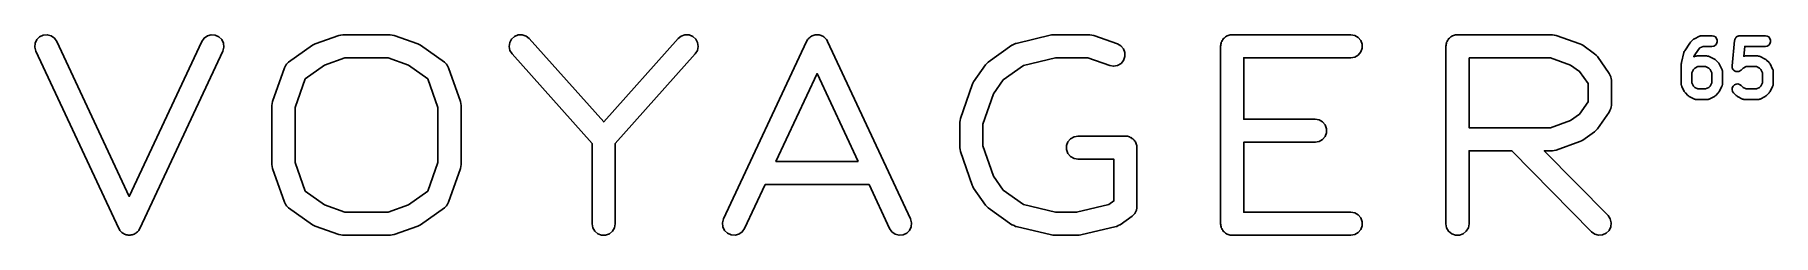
# Model space of a CAD drawing. Header units: millimetres. Extents: x 155.9 to 204.7, y -108.2 to -102.5.
import ezdxf

# ---------------------------------------------------------------- set-up
doc = ezdxf.new("R2010")
doc.units = ezdxf.units.MM
doc.layers.get('0').update_dxf_attribs({"linetype": 'CONTINUOUS'})

msp = doc.modelspace()

# ---------------------------------------------------------------- linework, layer by layer
for points in [[(158.353, -108.097), (158.333, -108.077), (158.309, -108.061), (158.293, -108.037), (158.273, -108.017), (158.261, -107.991), (158.245, -107.968), (155.911, -102.968), (155.882, -102.859), (155.892, -102.747), (155.94, -102.644), (156.019, -102.564), (156.122, -102.517), (156.234, -102.507), (156.343, -102.536), (156.436, -102.601), (156.5, -102.693), (158.539, -107.062), (160.578, -102.693), (160.643, -102.601), (160.735, -102.536), (160.844, -102.507), (160.957, -102.517), (161.059, -102.564), (161.139, -102.644), (161.186, -102.747), (161.196, -102.859), (161.167, -102.968), (158.834, -107.968), (158.817, -107.991), (158.805, -108.017), (158.785, -108.037), (158.769, -108.061), (158.746, -108.077), (158.726, -108.097), (158.7, -108.109), (158.676, -108.125), (158.649, -108.133), (158.623, -108.145), (158.595, -108.147), (158.567, -108.154), (158.539, -108.152), (158.511, -108.154), (158.483, -108.147), (158.455, -108.145), (158.429, -108.133), (158.402, -108.125), (158.379, -108.109)], [(165.982, -108.137), (165.927, -108.146), (165.873, -108.156), (164.539, -108.156), (164.485, -108.146), (164.43, -108.137), (163.763, -107.899), (163.724, -107.876), (163.684, -107.857), (163.017, -107.381), (162.987, -107.35), (162.954, -107.322), (162.948, -107.31), (162.938, -107.3), (162.92, -107.261), (162.899, -107.224), (162.566, -106.271), (162.557, -106.218), (162.548, -106.164), (162.548, -104.497), (162.557, -104.444), (162.566, -104.39), (162.899, -103.438), (162.92, -103.4), (162.938, -103.361), (162.948, -103.351), (162.954, -103.339), (162.987, -103.311), (163.017, -103.28), (163.684, -102.804), (163.724, -102.785), (163.763, -102.763), (164.43, -102.525), (164.485, -102.515), (164.539, -102.506), (165.873, -102.506), (165.927, -102.515), (165.982, -102.525), (166.648, -102.763), (166.688, -102.785), (166.728, -102.804), (167.395, -103.28), (167.425, -103.311), (167.457, -103.339), (167.464, -103.351), (167.474, -103.361), (167.492, -103.4), (167.513, -103.438), (167.846, -104.39), (167.855, -104.444), (167.864, -104.497), (167.864, -106.164), (167.855, -106.218), (167.846, -106.271), (167.513, -107.224), (167.492, -107.261), (167.474, -107.3), (167.464, -107.31), (167.457, -107.322), (167.425, -107.35), (167.395, -107.381), (166.728, -107.857), (166.688, -107.876), (166.648, -107.899)], [(174.272, -102.512), (174.377, -102.554), (174.461, -102.629), (174.514, -102.729), (174.531, -102.84), (174.508, -102.951), (174.448, -103.047), (172.198, -105.573), (172.198, -107.831), (172.178, -107.942), (172.121, -108.04), (172.035, -108.112), (171.929, -108.151), (171.816, -108.151), (171.71, -108.112), (171.624, -108.04), (171.567, -107.942), (171.548, -107.831), (171.548, -105.573), (169.297, -103.047), (169.237, -102.951), (169.214, -102.84), (169.231, -102.729), (169.284, -102.629), (169.368, -102.554), (169.473, -102.512), (169.586, -102.509), (169.693, -102.545), (169.782, -102.614), (171.873, -104.961), (173.963, -102.614), (174.052, -102.545), (174.159, -102.509)], [(175.834, -107.968), (175.769, -108.061), (175.676, -108.125), (175.567, -108.154), (175.455, -108.145), (175.353, -108.097), (175.273, -108.017), (175.225, -107.915), (175.215, -107.802), (175.245, -107.693), (177.578, -102.693), (177.594, -102.67), (177.606, -102.644), (177.626, -102.624), (177.643, -102.601), (177.666, -102.585), (177.686, -102.564), (177.712, -102.552), (177.735, -102.536), (177.763, -102.529), (177.788, -102.517), (177.817, -102.514), (177.844, -102.507), (177.873, -102.509), (177.901, -102.507), (177.928, -102.514), (177.957, -102.517), (177.982, -102.529), (178.01, -102.536), (178.033, -102.552), (178.059, -102.564), (178.079, -102.585), (178.102, -102.601), (178.119, -102.624), (178.139, -102.644), (178.151, -102.67), (178.167, -102.693), (180.5, -107.693), (180.53, -107.802), (180.52, -107.915), (180.472, -108.017), (180.392, -108.097), (180.29, -108.145), (180.178, -108.154), (180.069, -108.125), (179.976, -108.061), (179.911, -107.968), (179.332, -106.727), (176.413, -106.727)], [(186.281, -107.909), (185.281, -108.147), (185.243, -108.149), (185.206, -108.156), (184.539, -108.156), (184.502, -108.149), (184.464, -108.147), (183.464, -107.909), (183.458, -107.906), (183.452, -107.906), (183.407, -107.884), (183.36, -107.864), (183.356, -107.86), (183.35, -107.857), (182.684, -107.381), (182.645, -107.342), (182.606, -107.303), (182.273, -106.827), (182.254, -106.786), (182.232, -106.748), (181.899, -105.795), (181.89, -105.741), (181.881, -105.688), (181.881, -104.974), (181.89, -104.92), (181.899, -104.866), (182.232, -103.914), (182.254, -103.875), (182.273, -103.835), (182.606, -103.359), (182.645, -103.32), (182.684, -103.28), (183.35, -102.804), (183.356, -102.802), (183.36, -102.797), (183.407, -102.777), (183.452, -102.756), (183.458, -102.755), (183.464, -102.753), (184.464, -102.514), (184.502, -102.512), (184.539, -102.506), (185.539, -102.506), (185.594, -102.515), (185.648, -102.525), (186.315, -102.763), (186.413, -102.819), (186.486, -102.905), (186.526, -103.01), (186.526, -103.123), (186.488, -103.23), (186.416, -103.316), (186.319, -103.373), (186.208, -103.394), (186.097, -103.375), (185.483, -103.156), (184.577, -103.156), (183.676, -103.37), (183.107, -103.777), (182.831, -104.171), (182.531, -105.029), (182.531, -105.633), (182.831, -106.491), (183.107, -106.884), (183.676, -107.291), (184.577, -107.506), (185.168, -107.506), (186.069, -107.291), (186.214, -107.187), (186.214, -106.013), (185.206, -106.013), (185.095, -105.993), (184.997, -105.937), (184.924, -105.85), (184.886, -105.744), (184.886, -105.631), (184.924, -105.525), (184.997, -105.439), (185.095, -105.382), (185.206, -105.363), (186.539, -105.363), (186.567, -105.368), (186.596, -105.368), (186.622, -105.377), (186.65, -105.382), (186.675, -105.397), (186.702, -105.406), (186.723, -105.425), (186.748, -105.439), (186.766, -105.461), (186.788, -105.479), (186.802, -105.504), (186.821, -105.525), (186.83, -105.552), (186.845, -105.577), (186.85, -105.605), (186.859, -105.631), (186.859, -105.66), (186.864, -105.688), (186.864, -107.354), (186.857, -107.395), (186.854, -107.436), (186.847, -107.45), (186.845, -107.466), (186.824, -107.501), (186.807, -107.538), (186.796, -107.55), (186.788, -107.563), (186.757, -107.59), (186.728, -107.619), (186.395, -107.857), (186.389, -107.86), (186.385, -107.864), (186.338, -107.884), (186.293, -107.906), (186.287, -107.906)], [(191.984, -105.517), (191.873, -105.537), (189.864, -105.537), (189.864, -107.506), (192.873, -107.506), (192.984, -107.525), (193.081, -107.582), (193.154, -107.668), (193.193, -107.774), (193.193, -107.887), (193.154, -107.993), (193.081, -108.08), (192.984, -108.136), (192.873, -108.156), (189.539, -108.156), (189.511, -108.151), (189.483, -108.151), (189.456, -108.141), (189.428, -108.136), (189.403, -108.122), (189.377, -108.112), (189.355, -108.094), (189.33, -108.08), (189.312, -108.058), (189.29, -108.04), (189.276, -108.015), (189.258, -107.993), (189.248, -107.966), (189.234, -107.942), (189.229, -107.914), (189.219, -107.887), (189.219, -107.859), (189.214, -107.831), (189.214, -102.831), (189.219, -102.803), (189.219, -102.774), (189.229, -102.747), (189.234, -102.719), (189.248, -102.695), (189.258, -102.668), (189.276, -102.646), (189.29, -102.622), (189.312, -102.603), (189.33, -102.582), (189.355, -102.567), (189.377, -102.549), (189.403, -102.539), (189.428, -102.525), (189.456, -102.52), (189.483, -102.511), (189.511, -102.511), (189.539, -102.506), (192.873, -102.506), (192.984, -102.525), (193.081, -102.582), (193.154, -102.668), (193.193, -102.774), (193.193, -102.887), (193.154, -102.993), (193.081, -103.08), (192.984, -103.136), (192.873, -103.156), (189.864, -103.156), (189.864, -104.887), (191.873, -104.887), (191.984, -104.906), (192.081, -104.963), (192.154, -105.049), (192.193, -105.155), (192.193, -105.268), (192.154, -105.374), (192.081, -105.461)], [(195.645, -102.603), (195.664, -102.582), (195.688, -102.567), (195.71, -102.549), (195.737, -102.539), (195.761, -102.525), (195.789, -102.52), (195.816, -102.511), (195.845, -102.511), (195.873, -102.506), (198.539, -102.506), (198.594, -102.515), (198.648, -102.525), (199.315, -102.763), (199.354, -102.785), (199.395, -102.804), (199.728, -103.042), (199.767, -103.082), (199.805, -103.12), (200.139, -103.597), (200.157, -103.635), (200.178, -103.672), (200.18, -103.686), (200.186, -103.699), (200.19, -103.741), (200.198, -103.783), (200.198, -104.497), (200.19, -104.539), (200.186, -104.581), (200.18, -104.594), (200.178, -104.608), (200.157, -104.645), (200.139, -104.684), (199.805, -105.16), (199.767, -105.199), (199.728, -105.238), (199.395, -105.476), (199.354, -105.495), (199.315, -105.518), (198.648, -105.756), (198.594, -105.765), (198.539, -105.775), (198.313, -105.775), (200.105, -107.603), (200.168, -107.696), (200.197, -107.806), (200.186, -107.918), (200.137, -108.02), (200.056, -108.099), (199.953, -108.145), (199.841, -108.154), (199.732, -108.124), (199.64, -108.058), (197.403, -105.775), (196.198, -105.775), (196.198, -107.831), (196.178, -107.942), (196.121, -108.04), (196.035, -108.112), (195.929, -108.151), (195.816, -108.151), (195.71, -108.112), (195.624, -108.04), (195.567, -107.942), (195.548, -107.831), (195.548, -102.831), (195.552, -102.803), (195.552, -102.774), (195.562, -102.747), (195.567, -102.719), (195.581, -102.695), (195.591, -102.668), (195.609, -102.646), (195.624, -102.622)], [(203.094, -104.246), (202.951, -104.318), (202.942, -104.32), (202.935, -104.325), (202.918, -104.328), (202.901, -104.333), (202.892, -104.332), (202.884, -104.334), (202.598, -104.334), (202.589, -104.332), (202.581, -104.333), (202.564, -104.328), (202.547, -104.325), (202.539, -104.32), (202.531, -104.318), (202.388, -104.246), (202.369, -104.232), (202.349, -104.218), (202.278, -104.147), (202.264, -104.127), (202.249, -104.108), (202.178, -103.965), (202.176, -103.957), (202.171, -103.949), (202.168, -103.932), (202.163, -103.915), (202.164, -103.906), (202.162, -103.898), (202.162, -103.326), (202.165, -103.308), (202.167, -103.29), (202.238, -103.004), (202.248, -102.981), (202.259, -102.958), (202.402, -102.743), (202.412, -102.733), (202.42, -102.72), (202.492, -102.649), (202.511, -102.635), (202.531, -102.621), (202.674, -102.549), (202.682, -102.547), (202.689, -102.543), (202.707, -102.54), (202.724, -102.535), (202.732, -102.535), (202.741, -102.534), (203.026, -102.534), (203.078, -102.543), (203.123, -102.569), (203.156, -102.609), (203.174, -102.658), (203.174, -102.71), (203.156, -102.759), (203.123, -102.798), (203.078, -102.825), (203.026, -102.834), (202.776, -102.834), (202.687, -102.878), (202.643, -102.922), (202.523, -103.102), (202.516, -103.128), (202.531, -103.121), (202.539, -103.118), (202.547, -103.114), (202.564, -103.111), (202.581, -103.106), (202.589, -103.107), (202.598, -103.105), (202.884, -103.105), (202.892, -103.107), (202.901, -103.106), (202.918, -103.111), (202.935, -103.114), (202.942, -103.118), (202.951, -103.121), (203.094, -103.192), (203.113, -103.207), (203.132, -103.22), (203.204, -103.292), (203.218, -103.311), (203.232, -103.331), (203.303, -103.474), (203.306, -103.482), (203.31, -103.489), (203.313, -103.507), (203.318, -103.524), (203.318, -103.532), (203.319, -103.541), (203.319, -103.898), (203.318, -103.906), (203.318, -103.915), (203.313, -103.932), (203.31, -103.949), (203.306, -103.957), (203.303, -103.965), (203.232, -104.108), (203.218, -104.127), (203.204, -104.147), (203.132, -104.218), (203.113, -104.232)], [(204.742, -103.932), (204.739, -103.949), (204.734, -103.957), (204.732, -103.965), (204.661, -104.108), (204.646, -104.127), (204.632, -104.147), (204.561, -104.218), (204.541, -104.232), (204.522, -104.246), (204.379, -104.318), (204.371, -104.32), (204.363, -104.325), (204.346, -104.328), (204.329, -104.333), (204.321, -104.332), (204.312, -104.334), (203.955, -104.334), (203.946, -104.332), (203.938, -104.333), (203.921, -104.328), (203.904, -104.325), (203.896, -104.32), (203.888, -104.318), (203.745, -104.246), (203.726, -104.232), (203.706, -104.218), (203.635, -104.147), (203.605, -104.104), (203.591, -104.054), (203.596, -104.002), (203.618, -103.955), (203.655, -103.918), (203.702, -103.896), (203.754, -103.891), (203.804, -103.905), (203.847, -103.935), (203.901, -103.989), (203.99, -104.034), (204.277, -104.034), (204.366, -103.989), (204.403, -103.952), (204.448, -103.862), (204.448, -103.576), (204.403, -103.487), (204.366, -103.45), (204.277, -103.405), (203.99, -103.405), (203.901, -103.45), (203.847, -103.504), (203.846, -103.504), (203.845, -103.505), (203.825, -103.519), (203.804, -103.534), (203.803, -103.534), (203.802, -103.535), (203.778, -103.541), (203.754, -103.547), (203.753, -103.547), (203.752, -103.547), (203.727, -103.545), (203.702, -103.543), (203.701, -103.542), (203.7, -103.542), (203.677, -103.531), (203.655, -103.521), (203.654, -103.52), (203.653, -103.52), (203.636, -103.502), (203.618, -103.484), (203.617, -103.483), (203.617, -103.482), (203.606, -103.459), (203.596, -103.437), (203.596, -103.436), (203.595, -103.435), (203.593, -103.41), (203.591, -103.385), (203.592, -103.384), (203.591, -103.383), (203.663, -102.669), (203.664, -102.663), (203.664, -102.658), (203.671, -102.638), (203.677, -102.618), (203.68, -102.614), (203.682, -102.609), (203.695, -102.593), (203.707, -102.576), (203.712, -102.573), (203.716, -102.569), (203.733, -102.558), (203.75, -102.547), (203.756, -102.545), (203.761, -102.543), (203.781, -102.539), (203.801, -102.534), (203.807, -102.535), (203.812, -102.534), (204.526, -102.534), (204.578, -102.543), (204.623, -102.569), (204.656, -102.609), (204.674, -102.658), (204.674, -102.71), (204.656, -102.759), (204.623, -102.798), (204.578, -102.825), (204.526, -102.834), (203.948, -102.834), (203.92, -103.111), (203.921, -103.111), (203.938, -103.106), (203.946, -103.107), (203.955, -103.105), (204.312, -103.105), (204.321, -103.107), (204.329, -103.106), (204.346, -103.111), (204.363, -103.114), (204.371, -103.118), (204.379, -103.121), (204.522, -103.192), (204.541, -103.207), (204.561, -103.22), (204.632, -103.292), (204.646, -103.311), (204.661, -103.331), (204.732, -103.474), (204.734, -103.482), (204.739, -103.489), (204.742, -103.507), (204.747, -103.524), (204.746, -103.532), (204.748, -103.541), (204.748, -103.898), (204.746, -103.906), (204.747, -103.915)], [(166.387, -107.302), (166.933, -106.912), (167.214, -106.109), (167.214, -104.553), (166.933, -103.75), (166.387, -103.36), (165.816, -103.156), (164.595, -103.156), (164.025, -103.36), (163.479, -103.75), (163.198, -104.553), (163.198, -106.109), (163.479, -106.912), (164.025, -107.302), (164.595, -107.506), (165.816, -107.506)], [(196.198, -103.156), (196.198, -105.125), (198.483, -105.125), (199.054, -104.921), (199.305, -104.741), (199.548, -104.395), (199.548, -103.885), (199.305, -103.539), (199.054, -103.36), (198.483, -103.156)], [(202.507, -103.952), (202.544, -103.989), (202.633, -104.034), (202.848, -104.034), (202.938, -103.989), (202.975, -103.952), (203.019, -103.862), (203.019, -103.576), (202.975, -103.487), (202.938, -103.45), (202.848, -103.405), (202.633, -103.405), (202.544, -103.45), (202.507, -103.487), (202.462, -103.576), (202.462, -103.862)], [(179.029, -106.077), (177.873, -103.599), (176.716, -106.077)]]:
    msp.add_lwpolyline(points, close=True)

doc.saveas('drawing.dxf')
